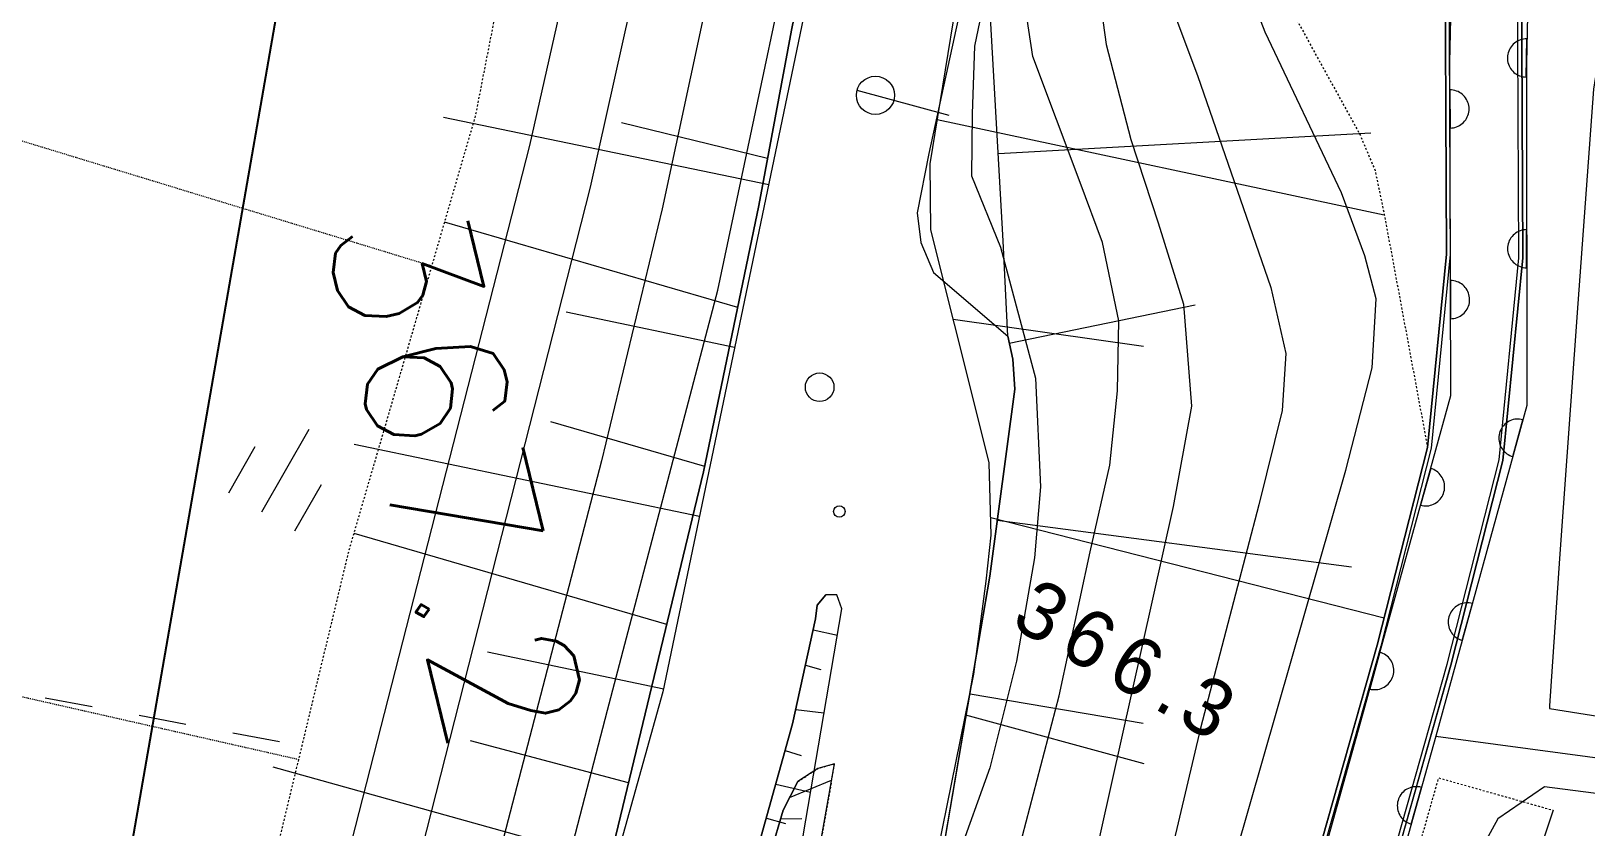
# Model space of a CAD drawing. Header units: millimetres. Extents: x 432273 to 1023813, y 170116 to 705940.
# Drawn here: x 559449 to 600202, y 598338 to 619197 of the extents above; entities that cross this region are included whole.
import ezdxf

# ---------------------------------------------------------------- set-up
doc = ezdxf.new("R2010")
doc.units = ezdxf.units.MM
doc.header["$LTSCALE"] = 100
doc.linetypes.add('561019', pattern=[1, 0.5, -0.5])
doc.linetypes.add('56301', pattern=[0.5, 0.25, -0.25])
doc.layers.get('Defpoints').update_dxf_attribs({"color": 153})
for name, color, linetype, lineweight in [('1103000', 8, 'Continuous', 18), ('D-BGD', 7, 'Continuous', 13), ('●予備設計_LP横断', 7, 'Continuous', 13)]:
    doc.layers.add(name, color=color, linetype=linetype, lineweight=lineweight)
doc.styles.add('BIGFONT', font='txt', dxfattribs={"height": 0.2, "bigfont": 'BIGFONT'})
doc.styles.add('Style-WORKING', font='WORKING.shx')
doc.linetypes.add('56111', pattern='A,1.25,[30,dgnlstyle-dm500.shx,S=0.004,R=0,X=0,Y=0],1.25', length=2.5)
doc.linetypes.add('56130', pattern='A,1,-0.375,[44,dgnlstyle-dm500.shx,S=0.0012,R=0,X=0,Y=0],-0.375', length=1.75)

# ---------------------------------------------------------------- blocks, each defined once
blk = doc.blocks.new('M6334')
at = {"layer": '●予備設計_LP横断', "linetype": 'Continuous', "lineweight": 9}
for p, q in [((0, -1.25), (0, 1.25)), ((-1, -1.25), (-1, 0.15)), ((1, -1.25), (1, 0.15))]:
    blk.add_line(p, q, dxfattribs=at)
blk = doc.blocks.new('M2244_1')
at = {"layer": '1103000', "linetype": 'Continuous', "lineweight": 15}
blk.add_line((0, 0), (2.5, 0), dxfattribs=at)
blk.add_circle((2, -0.001), 0.5, dxfattribs=at)
blk = doc.blocks.new('M7312')
at = {"layer": '●予備設計_LP横断', "linetype": 'Continuous', "lineweight": 20}
blk.add_circle((0, -0.001), 0.15, dxfattribs=at)
blk = doc.blocks.new('21311212131313131')
at = {"layer": 'D-BGD', "linetype": 'Continuous'}
for p, q in [((2435746.6581, -1399156.8029, 362539.9804), (2436311.0644, -1394191.9625, 362720.9804)), ((2430261.4158, -1410939.4342), (2432671.026, -1400577.1672)), ((2419858.9994, -1412558.1139), (2422110.9851, -1400793.0532)), ((2420714.2493, -1410935.1748), (2419971.7405, -1401191.7837)), ((2430324.2771, -1410769.4799), (2431360.0377, -1401463.7617)), ((2425678.1426, -1410551.6908), (2424574.6194, -1405695.238)), ((2425079.9767, -1412030.0215), (2425690.4441, -1407026.5468)), ((2434888.3963, -1411386.9856), (2435568.1358, -1406834.1346)), ((2435441.2477, -1411492.8243), (2436619.313, -1406795.826)), ((2431794.8984, -1410936.1313, 366859.9802), (2484164.6895, -1418731.2055, 364369.9803)), ((2433301.8498, -1415534.6196), (2433424.1362, -1414894.74)), ((2434230.5525, -1415712.415), (2434334.913, -1415313.5305)), ((2435394.6163, -1415939.2531), (2435466.7694, -1415203.5263)), ((2437711.4634, -1416059.1968), (2437227.8613, -1414967.9036)), ((2437363.5563, -1416424.3043), (2437554.093, -1415513.9771)), ((2438270.5346, -1416279.9237), (2438253.639, -1415728.8555)), ((2436481.2084, -1416203.483), (2436599.9746, -1415778.2836)), ((2438263.4475, -1416654.7295), (2438389.5122, -1416153.7229)), ((2421667.5738, -1416940.6447), (2420073.4992, -1425496.106)), ((2420971.2084, -1416982.4627), (2420117.8767, -1420833.0395)), ((2424898.1034, -1417685.2094), (2422821.8532, -1425412.1856)), ((2425947.2893, -1417744.4688), (2425115.2946, -1422179.7684)), ((2429083.9014, -1418462.4809), (2427997.6153, -1422521.3567)), ((2430396.1625, -1418572.4938), (2428692.7342, -1427660.9107)), ((2433243.1116, -1419371.0051), (2431027.3931, -1427617.0266)), ((2434938.3861, -1419417.4211), (2434062.9828, -1424056.9649)), ((2437413.0472, -1420286.5414), (2436398.1109, -1424453.144)), ((2439504.0454, -1420594.3888), (2437190.1899, -1429610.8439)), ((2436524.8275, -1429451.8066, 362649.9804), (2436322.704, -1430685.2619, 362677.9804)), ((2436119.7033, -1431918.237, 362706.9804), (2435917.5798, -1433151.6923, 362734.9804)), ((2435714.5792, -1434384.6673, 362763.9804), (2435512.4557, -1435618.1226, 362791.9804))]:
    blk.add_line(p, q, dxfattribs=at)
at = {"layer": 'D-BGD', "linetype": '56301'}
blk.add_line((2434673.3164, -1440185.1756), (2436977.087, -1428940.1248), dxfattribs=at)
at = {"layer": 'D-BGD', "linetype": '56130', "flags": 128}
blk.add_lwpolyline([(2390794.8121, -1269858.7644), (2390671.0307, -1271007.4228), (2388487.003, -1284480.678), (2386846.0935, -1295170.8728), (2384623.2162, -1307848.7743), (2381092.5036, -1328582.1731), (2378102.3982, -1347393.0058), (2376839.8493, -1353439.4661), (2376097.3836, -1356996.9261), (2374326.9772, -1364999.8414), (2374120.1857, -1366154.3587), (2371432.5954, -1379293.8031), (2369644.5415, -1388034.9226), (2384812.9901, -1390339.8152), (2411627.5406, -1394417.8834), (2418706.3849, -1395381.4487), (2424331.7446, -1395670.1665), (2431024.6217, -1396014.3053), (2434892.6826, -1396191.4808), (2434963.707, -1396195.021), (2436999.0512, -1381414.8296), (2439893.2052, -1362356.523), (2440798.3306, -1355813.4256), (2442598.9652, -1342805.1894), (2444182.3015, -1327796.9326), (2446120.5837, -1312294.4034), (2446963.9528, -1306316.0185), (2447997.389, -1299055.3967), (2449172.3938, -1290757.3173), (2450801.8342, -1278692.7979), (2452015.7852, -1268147.3628), (2453656.7244, -1251844.7754), (2454189.9516, -1245085.5467)], dxfattribs=at)
at = {"layer": 'D-BGD', "linetype": 'Continuous', "flags": 128}
for points, elevation in [([(2441124.9865, -1355814.4032), (2439535.8114, -1372974.1361), (2437012.6583, -1396286.0987), (2437875.7851, -1397491.6512), (2439345.3409, -1398251.6793), (2442033.0814, -1399179.2504), (2462727.5005, -1404717.8922), (2487559.3222, -1410808.0249), (2488666.1761, -1410660.3927), (2490029.3789, -1410563.0323), (2492521.7425, -1410343.9318), (2496249.947, -1409914.4269), (2498371.4245, -1409548.1514), (2500382.5784, -1409200.1433), (2501873.7303, -1408935.6991), (2503415.5377, -1408320.4928), (2504788.9488, -1407600.5598), (2507299.2938, -1405745.0876), (2508793.1996, -1404565.5601), (2510080.1838, -1403162.1724)], 361999.9804), ([(2511169.1855, -1406918.5188), (2509612.8681, -1408307.8481), (2507492.1454, -1409591.1276), (2502783.4128, -1411534.7839), (2497560.4301, -1412878.8498), (2493886.1238, -1413447.3043), (2493034.6133, -1413624.1374), (2492230.3865, -1413829.1353), (2491395.3586, -1414344.4626), (2490577.8815, -1415073.4648), (2489866.3117, -1416010.9295), (2489416.4015, -1416447.5149), (2488093.8677, -1416462.2555), (2479752.0928, -1414634.0289), (2461849.2151, -1410251.9284), (2441456.5153, -1404999.303), (2428830.0393, -1401659.9794), (2426131.4801, -1401022.8958), (2424322.6277, -1400961.7937), (2423195.8755, -1401283.2191), (2421558.0928, -1401927.9677), (2417391.9265, -1404011.3197), (2416150.0497, -1404515.9699)], 361999.9804), ([(2489458.9482, -1413514.6871), (2475972.6809, -1409973.7307), (2460207.4254, -1405837.2732), (2448067.0442, -1402615.8511), (2446157.9943, -1402108.8641), (2441372.0905, -1400861.4881), (2433852.3869, -1398901.8745), (2428473.6699, -1397650.3212), (2423164.2153, -1397242.6918), (2413728.2178, -1397481.9968), (2410723.7381, -1397428.7261), (2401740.9136, -1395773.9828), (2389955.0834, -1393414.7176), (2377638.1992, -1390955.12), (2370861.5487, -1389339.5793), (2369183.8585, -1388941.0066), (2358657.0594, -1386115.2507)], 360999.9805), ([(2358657.0594, -1387979.6725), (2368742.4846, -1390686.4689), (2377253.6296, -1392713.4385), (2389601.5474, -1395180.9047), (2401400.3045, -1397541.5464), (2410543.5791, -1399225.9841), (2413735.9248, -1399281.7763), (2423117.2502, -1399044.4629), (2428199.994, -1399435.1459), (2433421.7055, -1400648.6301), (2445700.665, -1403850.152), (2459748.3418, -1407577.6008), (2464587.1251, -1408847.0848), (2466277.9154, -1409290.4502), (2475516.709, -1411714.6217), (2488751.679, -1415189.831), (2489458.9482, -1413514.6871)], 360999.9805), ([(2416998.589, -1406389.5794), (2418566.8328, -1405761.4845), (2424080.9773, -1403725.2027), (2425799.2744, -1403297.8166), (2427297.9898, -1403359.0038), (2429783.1744, -1403921.4596), (2435668.0396, -1405329.2533), (2447386.2077, -1407835.0239), (2464480.4833, -1412046.9347), (2478066.9816, -1415227.7872)], 362999.9804), ([(2358657.0594, -1397317.5731), (2370204.386, -1399282.3505), (2385970.8831, -1402291.9898), (2408638.8547, -1407699.1671), (2413632.4253, -1408525.5497), (2415663.8199, -1408511.253), (2417802.0085, -1408176.9265), (2420278.8299, -1407473.9216), (2422448.2415, -1406709.7927), (2424561.131, -1406009.3448), (2427229.9508, -1405738.638), (2429875.8343, -1406167.899), (2444511.6199, -1409112.6033), (2457963.5219, -1412266.5144), (2472321.969, -1415892.7613), (2477619.8024, -1417273.3217), (2476867.8257, -1421362.533), (2493699.0059, -1426858.8836), (2500294.8029, -1428740.2306), (2508409.711, -1431228.6082), (2514811.5057, -1432683.4004)], 363999.9803), ([(2525843.2643, -1437890.3684), (2509335.4302, -1433517.2614), (2493542.7177, -1428964.4794), (2477918.257, -1423931.5054), (2466545.1614, -1420812.0533), (2458229.2241, -1418422.2518), (2458777.3316, -1414880.3771), (2444484.8258, -1411346.0908), (2434893.1648, -1409047.9573), (2431110.1466, -1408317.6772), (2428824.8271, -1407844.1142), (2426870.6343, -1407684.0668), (2425034.936, -1407694.9113), (2422996.1491, -1408160.0365), (2421429.6788, -1408776.5618), (2418154.7219, -1410085.7727), (2416481.6395, -1410380.5857), (2414766.8032, -1410318.5099), (2398392.7945, -1406581.8428), (2383312.2803, -1403345.7959), (2361080.8854, -1399073.6871), (2358657.0594, -1398725.184)], 364999.9803), ([(2413943.8317, -1410882.6187), (2417915.2602, -1411624.8386), (2419691.6958, -1411643.1136), (2421320.6915, -1411630.8362), (2423168.6844, -1410833.2555), (2426586.0058, -1409847.0885), (2429430.0468, -1409654.0638), (2431297.631, -1409772.3986), (2434008.898, -1410188.4313), (2436823.4216, -1410824.016), (2441575.272, -1412420.9823), (2441060.2155, -1416060.7531), (2449706.5526, -1418194.793), (2463675.4636, -1421814.1402), (2470876.3445, -1424235.3598), (2469502.9573, -1428859.9373), (2453081.0948, -1425050.3317), (2435521.6299, -1420880.169), (2424451.1958, -1418213.6947), (2411631.0714, -1415784.135)], 365999.9802), ([(2358657.0594, -1407920.2215), (2413719.7964, -1418051.6587), (2422350.9692, -1419715.6816), (2428991.8765, -1421166.8484), (2464896.212, -1429711.4066)], 364999.9803), ([(2358657.0594, -1409962.2871), (2359907.172, -1410184.948), (2368951.0526, -1411942.658), (2372421.3529, -1412586.1076), (2373941.2427, -1412787.7107), (2375999.861, -1412715.3547), (2377239.0786, -1412906.9523), (2380438.7458, -1413499.1504), (2399249.0122, -1417069.2253), (2421820.6125, -1421615.3582), (2464880.358, -1431627.1123)], 363999.9803), ([(2375663.6558, -1414316.6036), (2378790.397, -1414896.2402), (2397807.7122, -1418554.5805), (2420766.9031, -1423231.9522), (2464863.1467, -1433543.215)], 362999.9804)]:
    blk.add_lwpolyline(points, dxfattribs=dict(at, elevation=elevation))
at = {"layer": 'D-BGD', "linetype": '56111'}
for points in [[(2358657.0594, -1386011.7498), (2369208.5081, -1388843.9169), (2377659.7371, -1390857.4669), (2389974.3868, -1393316.9813), (2401759.3398, -1395675.7663), (2410733.7064, -1397329.2996), (2413728.3708, -1397381.7572), (2423166.6029, -1397142.5355), (2428488.9844, -1397551.5413), (2433876.1593, -1398804.3047), (2446183.521, -1402012.2546), (2460232.9521, -1405740.6638), (2475998.2075, -1409877.1213), (2490635.0167, -1413719.5961)], [(2489892.1693, -1415593.0105), (2475491.1823, -1411811.2311), (2459722.8151, -1407674.2102), (2445675.1383, -1403946.7615), (2433397.9331, -1400746.1999), (2428184.6795, -1399533.9258), (2423114.8627, -1399144.6193), (2413735.7717, -1399382.0159), (2410533.6108, -1399325.4106), (2401381.8783, -1397639.7629), (2389582.2441, -1395278.641), (2377232.0917, -1392811.0915), (2368717.8351, -1390783.5586), (2358657.0594, -1388083.182)]]:
    blk.add_lwpolyline(points, dxfattribs=at)
at = {"layer": 'D-BGD', "linetype": 'Continuous', "flags": 128}
for points in [[(2488263.4621, -1413097.4883), (2475998.2075, -1409877.1213), (2460232.9521, -1405740.6638), (2448092.5709, -1402519.2417), (2446183.521, -1402012.2546), (2441397.6172, -1400764.8786), (2433876.1593, -1398804.3047), (2428488.9844, -1397551.5413), (2423166.6029, -1397142.5355), (2413728.3708, -1397381.7572), (2410733.7064, -1397329.2996), (2401759.3398, -1395675.7663), (2389974.3868, -1393316.9813), (2377659.7371, -1390857.4669), (2370884.8409, -1389242.8866), (2369208.5081, -1388843.9169), (2358657.0594, -1386011.7498)], [(2358657.0594, -1388083.182), (2368717.8351, -1390783.5586), (2377232.0917, -1392811.0915), (2389582.2441, -1395278.641), (2401381.8783, -1397639.7629), (2410533.6108, -1399325.4106), (2413735.7717, -1399382.0159), (2423114.8627, -1399144.6193), (2428184.6795, -1399533.9258), (2433397.9331, -1400746.1999), (2445675.1383, -1403946.7615), (2459722.8151, -1407674.2102), (2464561.5984, -1408943.6942), (2466252.3887, -1409387.0596), (2475491.1823, -1411811.2311), (2488726.1523, -1415286.4404), (2488985.3948, -1415271.0341), (2489649.2257, -1415230.8663), (2489808.2391, -1414842.5202), (2490197.8077, -1413887.2453), (2489684.1161, -1413549.0294), (2489484.4749, -1413418.0776)], [(2437624.7045, -1396042.4954), (2437624.7045, -1396042.4954), (2463728.7186, -1404128.9169), (2479527.9136, -1408543.4129), (2485552.0202, -1409794.8004), (2491170.4303, -1409708.7944)], [(2496386.9759, -1418227.3587), (2495667.4943, -1418439.9881), (2492444.5732, -1418964.8379), (2489472.7552, -1419212.177), (2486713.2279, -1419250.821), (2478853.3954, -1418012.4787), (2477315.1876, -1417786.0271), (2468177.703, -1416438.7903), (2458851.3414, -1415176.2614), (2454755.6838, -1414621.4025), (2441592.7139, -1412601.5364), (2441288.7935, -1412554.8631), (2434373.445, -1411298.8886), (2431933.4711, -1411024.5316), (2430726.0495, -1410916.4626), (2428831.3259, -1411010.1383), (2427669.6345, -1411320.4169), (2422756.7056, -1412666.6322), (2421023.0911, -1412724.2409), (2414412.0552, -1411780.7833)], [(2358657.0594, -1405116.4666), (2362552.053, -1405834.6194), (2368686.4907, -1406921.883), (2375198.7936, -1408185.223), (2388272.4632, -1410776.3836), (2401423.3414, -1413241.0854), (2408168.0027, -1414586.0255), (2413610.0601, -1415698.9679), (2417599.864, -1416428.4464), (2422209.3403, -1417185.9262), (2429221.4264, -1418488.0182), (2439273.404, -1420694.9947), (2456725.7737, -1425121.1801), (2469693.472, -1428538.9979), (2472342.7761, -1429236.9004), (2490996.0724, -1434366.1194), (2508857.7129, -1439098.4377), (2530493.8009, -1444947.3773)], [(2441288.7935, -1412554.8631), (2434373.445, -1411298.8886), (2431933.4711, -1411024.5316), (2430726.0495, -1410916.4626), (2428831.3259, -1411010.1383), (2427669.6345, -1411320.4169), (2422756.7056, -1412666.6322), (2421023.0911, -1412724.2409), (2414412.0552, -1411780.7833)], [(2440834.2249, -1415519.7834), (2436799.0782, -1414902.2872), (2436932.1019, -1415331.9413), (2437285.0181, -1415853.4719), (2438038.975, -1416217.1943), (2440256.9012, -1416818.0292)], [(2439273.404, -1420694.9947), (2429221.4264, -1418488.0182), (2422209.3403, -1417185.9262), (2417599.864, -1416428.4464), (2413610.0601, -1415698.9679)], [(2625466.5658, -1455191.9456), (2622770.4688, -1455137.6295), (2608757.6911, -1454270.2613), (2593933.4272, -1452769.409), (2582484.9701, -1451336.9994), (2568534.5255, -1448952.1625), (2553705.874, -1446091.1226), (2545301.6483, -1444341.572), (2531476.9011, -1441069.0544), (2509891.3108, -1435234.0786), (2492038.5251, -1430504.3277), (2473382.1171, -1425374.5454), (2470727.0699, -1424674.6388), (2457726.9806, -1421249.3494), (2440256.9012, -1416818.0292), (2438038.975, -1416217.1943), (2437285.0181, -1415853.4719)]]:
    blk.add_lwpolyline(points, dxfattribs=at)
at = {"layer": 'D-BGD', "linetype": '561019', "flags": 128}
for points in [[(2358657.0594, -1391588.3975), (2378520.4027, -1395818.0984), (2391019.1936, -1398524.3435), (2399191.3049, -1400293.8909), (2410094.2266, -1402904.0038), (2412208.2439, -1403398.9334), (2413642.89, -1403762.498), (2415055.9581, -1403936.404), (2416507.4512, -1403511.1644), (2420020.2293, -1401475.977), (2420955.4271, -1401058.8078), (2422110.9851, -1400793.0532), (2424705.1933, -1400254.6336), (2428184.6795, -1399533.9258), (2433397.9331, -1400746.1999), (2445675.1383, -1403946.7615), (2459722.8151, -1407674.2102), (2475491.1823, -1411811.2311), (2489892.1693, -1415593.0105), (2490120.5771, -1415648.5071), (2492535.4098, -1416237.4319), (2495974.578, -1416467.1052), (2496252.9717, -1417655.8031), (2496386.9759, -1418227.3587)], [(2491170.4303, -1409708.7944), (2491201.6375, -1411747.4286), (2488979.9952, -1412768.1753), (2476125.1663, -1409393.5084), (2460360.5242, -1405257.2118), (2446310.7029, -1401528.6991), (2436838.2663, -1399059.6807), (2437624.7045, -1396042.4954)], [(2663325.0384, -1459019.4368), (2663582.6232, -1459096.6061), (2663751.0204, -1459357.5187), (2663689.3128, -1459524.3845), (2663517.5438, -1459642.3988), (2662420.1024, -1459897.7873), (2653808.341, -1461149.2087), (2650650.0028, -1461610.2303), (2647900.2162, -1462012.1787), (2644041.7285, -1463092.006), (2641511.8124, -1464175.2186), (2640059.3695, -1465274.841), (2636088.6001, -1465512.2749), (2629242.7752, -1465922.3349), (2619350.6901, -1465730.6944), (2606960.1997, -1465115.2855), (2604014.6813, -1464968.8882), (2599197.7544, -1464386.2719), (2586047.8548, -1462796.5152), (2567513.4826, -1460013.6165), (2550048.384, -1456554.0555), (2529078.4332, -1451924.813), (2514502.729, -1448832.8734), (2495550.8585, -1443657.6278), (2477815.8366, -1437904.7486), (2459267.7349, -1433712.0866), (2447818.2026, -1431311.1959), (2432560.1877, -1427974.5583), (2431470.8426, -1427736.1822), (2420018.7516, -1424658.9879), (2400238.5386, -1421213.4502), (2372537.9631, -1415559.3222), (2372202.4581, -1415447.4767), (2369463.9321, -1414537.7052), (2358657.0594, -1412237.4944)], [(2437285.0181, -1415853.4719), (2436932.1019, -1415331.9413), (2436799.0782, -1414902.2872), (2440834.2249, -1415519.7834), (2441138.1452, -1415566.4567), (2454327.366, -1417590.4332), (2458425.2581, -1418145.3753), (2467757.8431, -1419409.0309), (2475997.6012, -1420623.9309), (2479348.7249, -1421595.4519), (2492331.2154, -1425361.0989), (2504884.7673, -1427954.8174), (2507321.1187, -1428458.6191), (2511749.2996, -1429457.7225), (2524877.867, -1432317.2042), (2549447.1195, -1437779.0804), (2550102.6857, -1437924.7746), (2550277.2537, -1437959.9176), (2563528.9999, -1440588.142), (2578726.2495, -1443213.1915), (2587788.0502, -1444838.2069), (2590742.9219, -1445862.9939), (2591770.4628, -1446174.6997), (2594901.3487, -1447123.6976), (2601287.2598, -1448788.6819), (2612561.522, -1451509.7373), (2613784.6378, -1451845.2853), (2621740.7077, -1454032.3816), (2622660.4665, -1454318.1446), (2623603.1981, -1454611.9235), (2625466.5658, -1455191.9456)]]:
    blk.add_lwpolyline(points, dxfattribs=at)
at = {"layer": 'D-BGD', "linetype": 'Continuous'}
for points, elevation in [([(2418426.9849, -1397151.7395), (2417427.7007, -1397150.7724), (2417428.751, -1397194.6688), (2417434.7506, -1397237.8546), (2417443.945, -1397279.3692), (2417457.1283, -1397321.9274), (2417473.9866, -1397361.9373), (2417494.0399, -1397400.2761), (2417516.8079, -1397437.821), (2417543.7312, -1397471.9405), (2417572.492, -1397504.7858), (2417605.8883, -1397533.3285), (2417639.7648, -1397560.9941), (2417677.3996, -1397583.8769), (2417715.5978, -1397603.6479), (2417756.1138, -1397621.2677), (2417798.1535, -1397634.0215), (2417839.8795, -1397643.1834), (2417883.0461, -1397649.7138), (2417926.8593, -1397650.8981), (2417971.2359, -1397648.9706), (2418013.9414, -1397643.8482), (2418055.456, -1397634.6538), (2418098.0142, -1397621.4705), (2418138.0242, -1397604.6121), (2418176.363, -1397584.5589), (2418213.9079, -1397561.7909), (2418248.0274, -1397534.8676), (2418280.8727, -1397506.1068), (2418309.4154, -1397472.7105), (2418337.081, -1397438.834), (2418359.9637, -1397401.1992), (2418379.7348, -1397363.001), (2418397.3546, -1397322.485), (2418410.1084, -1397280.4453), (2418419.2703, -1397238.7193), (2418425.8007, -1397195.5527), (2418426.9849, -1397151.7395)], 362510.9804), ([(2423423.9943, -1397032.6327), (2422423.3977, -1397054.888), (2422426.6825, -1397098.8677), (2422434.0394, -1397141.6564), (2422443.2339, -1397183.171), (2422457.7745, -1397225.3322), (2422475.1131, -1397264.465), (2422496.0435, -1397303.284), (2422520.1688, -1397340.4319), (2422547.5723, -1397373.6742), (2422577.6905, -1397406.1226), (2422611.567, -1397433.7881), (2422645.9236, -1397460.5765), (2422683.1615, -1397482.102), (2422722.7171, -1397501.4761), (2422762.836, -1397517.7385), (2422805.356, -1397529.6151), (2422847.5622, -1397537.8999), (2422890.3318, -1397543.0729), (2422934.6252, -1397543.38), (2422978.1246, -1397540.9723), (2423020.9134, -1397533.6155), (2423062.9082, -1397523.5439), (2423104.5892, -1397509.8804), (2423144.2022, -1397491.6647), (2423183.0212, -1397470.7342), (2423219.6889, -1397447.486), (2423252.9312, -1397420.0826), (2423285.3796, -1397389.9644), (2423313.9223, -1397356.5681), (2423339.8335, -1397321.7312), (2423361.8391, -1397283.6162), (2423380.7331, -1397244.9378), (2423396.9955, -1397204.8188), (2423408.8721, -1397162.2989), (2423417.1569, -1397120.0927), (2423422.3299, -1397077.3231), (2423423.9943, -1397032.6327)], 362367.9804), ([(2428377.8075, -1397292.3123), (2427408.1852, -1397047.6545), (2427399.4202, -1397090.7378), (2427394.2472, -1397133.5074), (2427393.5432, -1397176.4435), (2427395.4706, -1397220.8201), (2427401.9503, -1397263.1287), (2427411.5417, -1397306.0006), (2427425.2052, -1397347.6817), (2427442.5438, -1397386.8144), (2427462.994, -1397426.5106), (2427487.5996, -1397462.7814), (2427514.5228, -1397496.9008), (2427544.244, -1397527.9918), (2427577.1601, -1397557.4117), (2427611.997, -1397583.3229), (2427649.6318, -1397606.2057), (2427688.3102, -1397625.0996), (2427727.949, -1397642.2392), (2427770.469, -1397654.1159), (2427813.0721, -1397663.758), (2427856.3219, -1397668.0539), (2427899.6549, -1397670.1152), (2427943.1544, -1397667.7076), (2427986.8203, -1397660.8309), (2428028.8151, -1397650.7593), (2428070.4961, -1397637.0958), (2428110.5061, -1397620.2375), (2428149.3251, -1397599.307), (2428185.5959, -1397574.7015), (2428220.1123, -1397549.1356), (2428251.6835, -1397518.5372), (2428280.2262, -1397485.1409), (2428307.0146, -1397450.7842), (2428329.8974, -1397413.1494), (2428348.7913, -1397374.471), (2428365.0537, -1397334.352), (2428377.8075, -1397292.3123)], 362269.9804), ([(2418803.5999, -1399139.7925), (2419803.7995, -1399116.1799), (2419800.5147, -1399072.2002), (2419793.1578, -1399029.4115), (2419783.9634, -1398987.8969), (2419769.4228, -1398945.7356), (2419752.0842, -1398906.6029), (2419731.1538, -1398867.7838), (2419706.5482, -1398831.5131), (2419679.1448, -1398798.2708), (2419649.0266, -1398765.8224), (2419615.6303, -1398737.2797), (2419580.7934, -1398711.3685), (2419544.0358, -1398688.9659), (2419504, -1398670.4689), (2419463.881, -1398654.2065), (2419421.3611, -1398642.3299), (2419379.1549, -1398634.0451), (2419336.3853, -1398628.8721), (2419292.0919, -1398628.565), (2419248.5924, -1398630.9727), (2419204.9265, -1398637.8494), (2419163.8089, -1398648.4012), (2419122.1278, -1398662.0646), (2419082.5149, -1398680.2804), (2419043.6959, -1398701.2108), (2419007.0281, -1398724.459), (2418973.3056, -1398752.7396), (2418941.3375, -1398781.9806), (2418913.6719, -1398815.8571), (2418887.7607, -1398850.694), (2418864.8779, -1398888.3288), (2418845.5038, -1398927.8844), (2418830.1185, -1398968.4835), (2418818.2419, -1399011.0035), (2418809.9572, -1399053.2097), (2418804.7841, -1399095.9793), (2418803.5999, -1399139.7925)], 362480.9804), ([(2423800.6093, -1399020.6857), (2424799.9318, -1398996.5929), (2424796.6469, -1398952.6133), (2424790.1672, -1398910.3047), (2424780.0956, -1398868.3099), (2424765.0748, -1398827.0258), (2424748.2164, -1398787.0159), (2424726.8058, -1398749.074), (2424702.6805, -1398711.9261), (2424675.277, -1398678.6838), (2424645.1588, -1398646.2355), (2424611.2823, -1398618.5699), (2424576.9256, -1398591.7815), (2424539.6878, -1398570.2561), (2424500.1322, -1398550.882), (2424459.5331, -1398535.4967), (2424417.4933, -1398522.7429), (2424374.8069, -1398515.3354), (2424332.0373, -1398510.1623), (2424288.2241, -1398508.9781), (2424244.2445, -1398512.2629), (2424201.4557, -1398519.6198), (2424159.4609, -1398529.6914), (2424117.7799, -1398543.3548), (2424078.1669, -1398561.5706), (2424039.8281, -1398581.6238), (2424003.5573, -1398606.2294), (2423970.315, -1398633.6328), (2423937.8667, -1398663.751), (2423909.324, -1398697.1473), (2423883.4127, -1398731.9842), (2423860.53, -1398769.619), (2423842.5132, -1398808.7776), (2423826.2508, -1398848.8966), (2423814.3741, -1398891.4165), (2423806.0894, -1398933.6227), (2423800.9163, -1398976.3923), (2423800.6093, -1399020.6857)], 362320.9804), ([(2433222.244, -1398518.1495), (2432253.1019, -1398272.6145), (2432244.337, -1398315.6979), (2432238.6837, -1398359.3447), (2432237.9797, -1398402.2807), (2432240.3873, -1398445.7802), (2432246.3869, -1398488.9659), (2432255.9783, -1398531.8378), (2432269.6418, -1398573.5189), (2432287.8575, -1398613.1318), (2432307.4306, -1398652.3478), (2432332.5163, -1398687.7414), (2432358.9594, -1398722.7381), (2432388.6806, -1398753.829), (2432421.5967, -1398783.2489), (2432456.4336, -1398809.1602), (2432494.0684, -1398832.0429), (2432532.7468, -1398850.9369), (2432572.8658, -1398867.1993), (2432614.9055, -1398879.9531), (2432657.9889, -1398888.718), (2432700.7585, -1398893.8911), (2432744.5717, -1398895.0753), (2432788.0711, -1398892.6676), (2432831.2568, -1398886.6681), (2432873.2516, -1398876.5965), (2432914.9327, -1398862.9331), (2432954.9426, -1398846.0747), (2432993.7616, -1398825.1442), (2433030.0324, -1398800.5387), (2433065.029, -1398774.0956), (2433096.12, -1398744.3744), (2433124.6627, -1398710.9781), (2433151.4511, -1398676.6214), (2433174.3339, -1398638.9866), (2433193.2278, -1398600.3082), (2433209.4903, -1398560.1892), (2433222.244, -1398518.1495)], 362435.9804), ([(2428735.1067, -1399438.5168), (2429704.6458, -1399685.4091), (2429713.4107, -1399642.3257), (2429717.7066, -1399599.0759), (2429719.768, -1399555.7429), (2429717.3603, -1399512.2435), (2429711.3608, -1399469.0577), (2429700.4121, -1399426.5828), (2429687.6258, -1399385.3819), (2429669.8902, -1399344.8918), (2429649.8369, -1399306.5529), (2429625.2314, -1399270.2822), (2429598.7883, -1399235.2856), (2429569.0671, -1399204.1946), (2429536.151, -1399174.7747), (2429501.3141, -1399148.8635), (2429463.6793, -1399125.9807), (2429425.0009, -1399107.0868), (2429384.8819, -1399090.8243), (2429342.8422, -1399078.0705), (2429300.239, -1399068.4284), (2429256.9892, -1399064.1325), (2429213.6562, -1399062.0712), (2429170.1568, -1399064.4788), (2429126.4909, -1399071.3555), (2429083.6189, -1399080.9469), (2429042.418, -1399093.7332), (2429002.8051, -1399111.9489), (2428963.5891, -1399131.522), (2428928.1955, -1399156.6078), (2428893.1989, -1399183.0508), (2428861.6277, -1399213.6492), (2428832.688, -1399245.6881), (2428806.7768, -1399280.525), (2428783.894, -1399318.1598), (2428764.1229, -1399356.358), (2428747.8605, -1399396.477), (2428735.1067, -1399438.5168)], 362325.9804), ([(2438065.8675, -1399753.802), (2437096.4116, -1399504.6751), (2437087.6467, -1399547.7585), (2437083.3508, -1399591.0083), (2437081.7696, -1399633.4641), (2437083.6971, -1399677.8408), (2437089.6966, -1399721.0265), (2437099.7682, -1399763.0213), (2437112.0743, -1399805.0993), (2437130.29, -1399844.7122), (2437149.8631, -1399883.9282), (2437174.4687, -1399920.199), (2437200.9117, -1399955.1956), (2437230.6329, -1399986.2866), (2437264.0292, -1400014.8293), (2437298.3859, -1400041.6177), (2437336.0207, -1400064.5005), (2437374.2189, -1400084.2716), (2437414.3379, -1400100.534), (2437456.3777, -1400113.2878), (2437499.461, -1400122.0527), (2437542.2306, -1400127.2258), (2437585.5637, -1400129.2872), (2437629.0631, -1400126.8795), (2437672.2488, -1400120.88), (2437715.1208, -1400111.2886), (2437756.8018, -1400097.6251), (2437795.9346, -1400080.2866), (2437835.6308, -1400059.8363), (2437871.9015, -1400035.2308), (2437906.418, -1400009.6649), (2437937.9891, -1399979.0665), (2437967.409, -1399946.1504), (2437994.1974, -1399911.7937), (2438016.6, -1399875.0361), (2438035.4939, -1399836.3577), (2438052.2366, -1399795.3615), (2438065.8675, -1399753.802)], 362526.9804), ([(2433578.4164, -1400670.5774), (2434547.5585, -1400916.1123), (2434556.3235, -1400873.029), (2434561.4965, -1400830.2594), (2434562.2006, -1400787.3233), (2434560.2731, -1400742.9467), (2434553.7934, -1400700.6381), (2434544.202, -1400657.7662), (2434530.5385, -1400616.0851), (2434513.1999, -1400576.9524), (2434492.7497, -1400537.2562), (2434468.1442, -1400500.9854), (2434441.7011, -1400465.9888), (2434411.9799, -1400434.8978), (2434378.5836, -1400406.3551), (2434344.2269, -1400379.5667), (2434306.5921, -1400356.6839), (2434267.9137, -1400337.79), (2434227.7947, -1400321.5276), (2434185.7549, -1400308.7738), (2434142.6716, -1400300.0088), (2434099.902, -1400294.8358), (2434056.569, -1400292.7744), (2434012.5893, -1400296.0592), (2433969.4036, -1400302.0587), (2433927.4088, -1400312.1303), (2433885.7278, -1400325.7938), (2433845.7178, -1400342.6522), (2433807.379, -1400362.7055), (2433770.628, -1400388.1882), (2433736.1116, -1400413.7541), (2433704.5404, -1400444.3524), (2433675.1205, -1400477.2685), (2433649.2093, -1400512.1054), (2433626.3265, -1400549.7402), (2433607.9128, -1400587.5415), (2433591.1702, -1400628.5376), (2433578.4164, -1400670.5774)], 362497.9804)]:
    blk.add_lwpolyline(points, close=True, dxfattribs=dict(at, elevation=elevation))
at = {"layer": 'D-BGD', "linetype": '56301', "flags": 128}
blk.add_lwpolyline([(2423978.1963, -1425722.9785), (2423537.4231, -1427284.0835), (2419325.6463, -1442199.8191)], dxfattribs=at)
at = {"layer": 'D-BGD', "linetype": 'Continuous'}
for points in [[(2358657.0594, -1385899.0333, 362198.3528), (2367716.7172, -1388272.3632, 362249.9804), (2369639.4937, -1388675.1409, 362259.9804), (2383007.2436, -1391432.9923, 362339.9804), (2396809.1558, -1394189.1122, 362149.9804), (2410140.346, -1396847.1467, 361959.9804), (2412057.6798, -1397155.7418, 362349.9804), (2413852.5933, -1397146.511, 362239.9804), (2418068.0855, -1397151.3511, 362519.9804), (2427034.9048, -1396952.7506, 362239.9804), (2435746.6581, -1399156.8029, 362539.9804), (2467870.6288, -1407428.5489, 362319.9804), (2484409.9317, -1411785.822, 362439.9804), (2488801.6314, -1412947.3604, 362509.9804), (2490645.272, -1413432.2203, 362539.9804)], [(2489657.3584, -1415445.0855, 362559.9804), (2483899.3978, -1413718.0111, 362439.9804), (2467368.8665, -1409365.5399, 362319.9804), (2446158.4534, -1403898.9757, 362459.9804), (2435244.8958, -1401093.7939, 362539.9804), (2426808.392, -1398949.2203, 362239.9804), (2418087.3697, -1399156.9751, 362519.9804), (2413849.5323, -1399151.3028, 362239.9804), (2411906.9741, -1399159.5101, 362349.9804), (2409789.3659, -1398821.08, 361959.9804), (2396769.3439, -1396219.3867, 362139.9804), (2382607.6033, -1393391.6875, 362339.9804), (2367263.6149, -1390224.5922, 362249.9804), (2358657.0594, -1387969.9639, 362201.0004)], [(2396809.1558, -1394189.1122, 362149.9804), (2410140.346, -1396847.1467, 361959.9804), (2412057.6798, -1397155.7418, 362349.9804), (2413852.5933, -1397146.511, 362239.9804), (2418068.0855, -1397151.3511, 362519.9804), (2427034.9048, -1396952.7506, 362239.9804), (2435746.6581, -1399156.8029, 362539.9804), (2467870.6288, -1407428.5489, 362319.9804), (2484409.9317, -1411785.822, 362439.9804)], [(2483899.3978, -1413718.0111, 362439.9804), (2467368.8665, -1409365.5399, 362319.9804), (2446158.4534, -1403898.9757, 362459.9804), (2435244.8958, -1401093.7939, 362539.9804), (2426808.392, -1398949.2203, 362239.9804), (2418087.3697, -1399156.9751, 362519.9804), (2413849.5323, -1399151.3028, 362239.9804), (2411906.9741, -1399159.5101, 362349.9804), (2409789.3659, -1398821.08, 361959.9804), (2396769.3439, -1396219.3867, 362139.9804)], [(2495038.9135, -1418026.3372, 364099.9803), (2492427.7311, -1418443.7407, 364139.9803), (2488952.1936, -1418878.1805, 364199.9803), (2486699.9404, -1418910.6557, 364499.9803), (2484164.6895, -1418731.2055, 364369.9803), (2431794.8984, -1410936.1313, 366859.9802), (2426888.3029, -1410381.9497, 366859.9802), (2426098.0906, -1410450.9749, 366909.9802), (2425497.7167, -1410589.7236, 366939.9802), (2423007.4145, -1410765.4911, 367039.9802), (2416854.233, -1411238.9393, 367139.9802), (2413876.3064, -1411409.9718, 367139.9802), (2397109.1419, -1408364.4071, 366779.9802), (2396549.0392, -1408262.9929, 366779.9802), (2358657.0594, -1400854.4971, 366965.2052)], [(2358657.0594, -1404935.0235, 366962.2376), (2396367.2932, -1412301.8376, 366779.9802), (2396474.2172, -1412314.7703, 366779.9802), (2413165.5745, -1415353.0364, 367499.9801), (2435009.3914, -1419433.4913, 366989.9802), (2470463.3115, -1428536.3425, 366599.9802), (2487541.2042, -1432971.8524, 366689.9802), (2529285.0171, -1444058.7763, 366639.9802), (2557274.9274, -1450740.0062, 366749.9802), (2573887.9809, -1453838.0094, 366779.9802), (2586115.1601, -1455618.0579, 366869.9802), (2607258.968, -1458186.6638, 366559.9802), (2609480.7549, -1459813.3666, 365999.9802), (2610771.8495, -1460474.5584, 365709.9802), (2611841.7306, -1460706.8393, 365509.9802), (2614047.5047, -1461321.5423, 365399.9803), (2626241.52, -1463391.2461, 364539.9803), (2634065.6069, -1464676.1421, 364039.9803), (2634987.4607, -1465157.9985, 364029.9803), (2635516.5136, -1465732.6313, 364019.9803), (2636072.1397, -1466675.2233, 363749.9803), (2636552.8577, -1468067.0242, 363749.9803)], [(2396549.0392, -1408262.9929, 366779.9802), (2397109.1419, -1408364.4071, 366779.9802), (2413876.3064, -1411409.9718, 367139.9802), (2420753.7647, -1412758.0676, 367249.9802), (2422314.4076, -1413031.0022, 367169.9802), (2423092.7108, -1412921.2564, 366859.9802), (2423875.3663, -1412574.4851, 366809.9802), (2425497.7167, -1410589.7236, 366939.9802), (2426098.0906, -1410450.9749, 366909.9802), (2426888.3029, -1410381.9497, 366859.9802), (2431794.8984, -1410936.1313, 366859.9802)], [(2396474.2172, -1412314.7703, 366779.9802), (2413165.5745, -1415353.0364, 367499.9801), (2435009.3914, -1419433.4913, 366989.9802), (2470463.3115, -1428536.3425, 366599.9802), (2487541.2042, -1432971.8524, 366689.9802)], [(2502794.683, -1419102.828, 363729.9803), (2499760.0995, -1420314.4805, 363779.9803), (2495797.4542, -1421451.2919, 364099.9803), (2492925.2368, -1421908.2012, 364139.9803), (2489287.1993, -1422139.6787, 364199.9803), (2486736.5191, -1422134.188, 364509.9803), (2483727.6001, -1421695.4342, 364369.9803), (2439320.128, -1415078.5234, 366449.9802), (2438707.0798, -1415677.7493, 366489.9802), (2432738.7339, -1414793.1344, 366829.9802), (2432366.6138, -1414931.4335, 366859.9802), (2432378.1404, -1415222.7532, 366859.9802), (2432656.336, -1415443.4501, 366849.9802), (2433013.0268, -1415479.1106, 366829.9802), (2435771.9878, -1416020.4361, 366989.9802), (2471336.8017, -1425149.7935, 366599.9802), (2488423.466, -1429590.1054, 366689.9802), (2530140.964, -1440662.6236, 366639.9802), (2557997.6354, -1447316.515, 366749.9802), (2574455.1048, -1450386.3476, 366779.9802), (2586580.1618, -1452144.6918, 366869.9802), (2607536.4367, -1454701.8381, 366559.9802), (2628227.8885, -1455597.7595, 366319.9802)], [(2628227.8885, -1455597.7595, 366319.9802), (2607536.4367, -1454701.8381, 366559.9802), (2586580.1618, -1452144.6918, 366869.9802), (2574455.1048, -1450386.3476, 366779.9802), (2557997.6354, -1447316.515, 366749.9802), (2530140.964, -1440662.6236, 366639.9802), (2488423.466, -1429590.1054, 366689.9802), (2471336.8017, -1425149.7935, 366599.9802), (2435771.9878, -1416020.4361, 366989.9802), (2433013.0268, -1415479.1106, 366829.9802), (2432656.336, -1415443.4501, 366849.9802), (2432378.1404, -1415222.7532, 366859.9802)]]:
    blk.add_polyline3d(points, dxfattribs=at)
blk.add_circle((2426939.5553, -1415494.5782, 367189.9802), 375, dxfattribs=at)
at = {"layer": 'Defpoints', "linetype": 'Continuous', "flags": 128}
blk.add_lwpolyline([(2831012.6992, -1480293.6013), (2759978.2476, -1482337.8919), (2358657.0594, -1420929.323)], dxfattribs=at)
at = {"layer": 'D-BGD', "linetype": 'Continuous', "lineweight": 15, "extrusion": (-0.001459, -0.00584, 0.999982), "xscale": 1000, "yscale": 1000, "zscale": 1000, "rotation": 255.9751343239984}
blk.add_blockref('M2244_1', (2419743.4195, -1412248.5094, 4717.5828), dxfattribs=at)
at = {"layer": 'D-BGD', "linetype": 'Continuous', "lineweight": 20, "xscale": 1000, "yscale": 1000, "zscale": 1000, "rotation": 61.30205960440028}
blk.add_blockref('M7312', (2430185.231, -1414911.5027, 366300.9802), dxfattribs=at)
at = {"layer": 'D-BGD', "linetype": 'Continuous', "lineweight": 9, "xscale": 1000, "yscale": 1000, "zscale": 1000, "rotation": 61.30205960440028}
blk.add_blockref('M6334', (2429415.2308, -1429446.1391), dxfattribs=at)
at = {"layer": 'D-BGD', "linetype": 'Continuous', "style": 'BIGFONT'}
blk.add_text('367.2', height=3749.9998, rotation=14.86235643, dxfattribs=at).set_placement((2422959.5427, -1428633.3262))
at = {"layer": 'D-BGD', "linetype": 'Continuous', "insert": (2433095.6066, -1410405.9053), "char_height": 1499.999919, "attachment_point": 7, "rotation": 61.3020596, "line_spacing_factor": 0.722892, "style": 'Style-WORKING'}
blk.add_mtext('\\T1.287;366.3', dxfattribs=at)

msp = doc.modelspace()

# ---------------------------------------------------------------- block references
at = {"layer": 'D-BGD', "linetype": '56301', "rotation": 268.807065034117}
msp.add_blockref('21311212131313131', (2045832.1, 3006806.9, 354000), dxfattribs=at)

doc.saveas('drawing.dxf')
